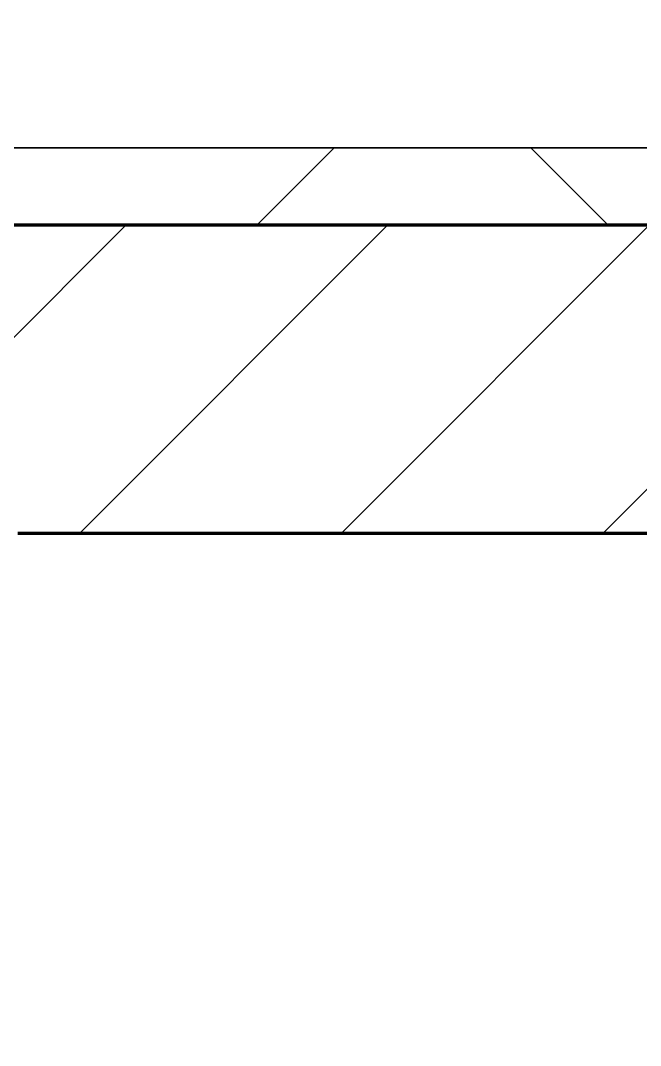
# Model space of a CAD drawing. Header units: millimetres. Extents: x -678720 to -601931, y -306 to 39239.
# Drawn here: x -672726 to -672323, y 3597 to 4262 of the extents above; entities that cross this region are included whole.
import ezdxf
from ezdxf.xclip import XClip

# ---------------------------------------------------------------- set-up
doc = ezdxf.new("R2010")
doc.units = ezdxf.units.MM
doc.header["$XCLIPFRAME"] = 0
for name, color, linetype, lineweight in [('A-GLAZ-CURT', 2, 'Continuous', 9), ('A-WALL', 5, 'Continuous', 35), ('A-WALL-FNSH', 2, 'Continuous', 35), ('A-WALL-PATT', 1, 'Continuous', 35)]:
    doc.layers.add(name, color=color, linetype=linetype, lineweight=lineweight)
doc.layers.add('A11_ALU.SOLID SHEET', color=2, linetype='Continuous')

# ---------------------------------------------------------------- blocks, each defined once
blk = doc.blocks.new('PPLS-PP19_Custom Tile Pattern - Custom Tile Pattern-V98-4234-01 ENLARGED MULTI-PURPOSE LEVEL - REFLECTED CEILING PLAN - SHEET 5')
at = {"layer": 'A-GLAZ-CURT'}
for p, q in [((-300, 0), (300, 0)), ((300, 0), (-300, 0)), ((195.99, 0), (213.31, 0)), ((213.31, 0), (195.99, 0)), ((230.06, 0), (300, 0)), ((-300, -50), (300, -50)), ((300, -50), (-300, -50))]:
    blk.add_line(p, q, dxfattribs=at)
for points, knots in [([(-115.82, 0), (-114.96, 0), (-110.41, 0), (-96.78, 0), (-71.33, 0), (-42.53, 0), (-12.78, 0), (4.23, 0), (9.64, 0), (10.14, 0), (10.18, 0)], [-5724.064692, -5724.064692, -5724.064692, -5724.064692, -5430.283136, -5103.229623, -4799.173296, -4065.652676, -3589.737505, -3285.047089, -3066.359526, -3044.715262, -3044.715262, -3044.715262, -3044.715262]), ([(-36.33, 0), (-36.43, 0), (-37.27, 0), (-45.02, 0), (-46.13, 0), (-60.59, 0), (-76.56, 0), (-87.18, 0), (-91.86, 0)], [-1855.773136, -1855.773136, -1855.773136, -1855.773136, -1810.870157, -1672.078046, -1405.135169, -1060.00838, -740.068933, -495.210677, -495.210677, -495.210677, -495.210677]), ([(9.32, 0), (9.08, 0), (7.65, 0), (2.57, 0), (-12.23, 0), (-25.64, 0), (-40, 0), (-56.24, 0), (-74.04, 0), (-85.45, 0), (-91.86, 0)], [-2922.926651, -2922.926651, -2922.926651, -2922.926651, -2882.788014, -2720.818881, -2518.50168, -2125.455881, -1792.521578, -1466.981642, -1208.454564, -869.740896, -869.740896, -869.740896, -869.740896]), ([(-36.62, 0), (-36.62, 0), (-40.35, 0), (-44.32, 0), (-58.97, 0), (-78.5, 0), (-89.16, 0), (-91.81, 0)], [-4069.478503, -4069.478503, -4069.478503, -4069.478503, -3858.647035, -3538.256648, -2842.901703, -2193.204658, -1970.99776, -1970.99776, -1970.99776, -1970.99776]), ([(-91.74, 0), (-90.56, 0), (-79.8, 0), (-63.44, 0), (-54.4, 0), (-48.53, 0), (-36.15, 0), (-29.59, 0), (-26.65, 0)], [-4608.27717, -4608.27717, -4608.27717, -4608.27717, -4542.524482, -4008.285538, -3689.699207, -3546.54457, -3315.260113, -3113.700791, -3113.700791, -3113.700791, -3113.700791]), ([(-26.75, 0), (-27.82, 0), (-36.18, 0), (-53.55, 0), (-73.06, 0), (-87.28, 0), (-90.81, 0)], [-8718.362214, -8718.362214, -8718.362214, -8718.362214, -8532.293389, -8073.216054, -7508.296369, -7323.424259, -7323.424259, -7323.424259, -7323.424259]), ([(-29.03, 0), (-33.97, 0), (-43.74, 0), (-56.37, 0), (-71.66, 0), (-77.83, 0), (-82.66, 0), (-83.28, 0), (-83.28, 0)], [-2680.714891, -2680.714891, -2680.714891, -2680.714891, -2413.671296, -2161.752162, -2006.592567, -1646.621388, -1424.436217, -1393.971743, -1393.971743, -1393.971743, -1393.971743]), ([(-83.28, 0), (-83.28, 0), (-82.91, 0), (-76.14, 0), (-62.97, 0), (-48.14, 0), (-36.49, 0), (-33.57, 0), (-29.94, 0), (-28.57, 0)], [-1393.4169, -1393.4169, -1393.4169, -1393.4169, -1353.722004, -1274.333717, -1073.56893, -651.549973, -296.515819, -83.513472, 0, 0, 0, 0]), ([(-66.39, 0), (-66.39, 0), (-63.63, 0), (-53.63, 0), (-34.42, 0), (-29.82, 0), (-29.19, 0)], [-2493.31794, -2493.31794, -2493.31794, -2493.31794, -2315.303971, -1809.437387, -963.711516, -666.19313, -666.19313, -666.19313, -666.19313]), ([(-25.95, 0), (-35, 0), (-51.32, 0), (-65.77, 0), (-66.37, 0), (-66.38, 0)], [-3480.373173, -3480.373173, -3480.373173, -3480.373173, -2981.410125, -2542.574734, -2498.224237, -2498.224237, -2498.224237, -2498.224237]), ([(-63.63, 0), (-61.49, 0), (-57.39, 0), (-54.49, 0), (-45.2, 0), (-40.79, 0), (-40.46, 0), (-40.44, 0)], [-2969.237017, -2969.237017, -2969.237017, -2969.237017, -2851.217951, -2734.127174, -2474.780881, -2410.990208, -2350.645972, -2350.645972, -2350.645972, -2350.645972]), ([(-58.83, 0), (-58.37, 0), (-57.29, 0), (-54.23, 0), (-46.33, 0), (-42.62, 0), (-41.76, 0)], [-4859.52896, -4859.52896, -4859.52896, -4859.52896, -4680.891996, -4469.85053, -4321.566175, -4270.495146, -4270.495146, -4270.495146, -4270.495146]), ([(-51.83, 0), (-51.83, 0), (-51.78, 0), (-47.4, 0), (-46.01, 0), (-40.22, 0), (-36.78, 0)], [-632.814994, -632.814994, -632.814994, -632.814994, -627.965721, -508.377888, -260.442412, 0, 0, 0, 0]), ([(76.63, 0), (74.8, 0), (67.65, 0), (53.52, 0), (37, 0), (24.07, 0), (12.82, 0), (-2.9, 0), (-20.62, 0), (-32.81, 0), (-44.85, 0), (-51.43, 0), (-51.79, 0)], [-3095.572228, -3095.572228, -3095.572228, -3095.572228, -2950.589685, -2634.532728, -2313.748533, -2106.613311, -1925.670641, -1617.263037, -1290.787923, -1039.307308, -819.71621, -644.910881, -644.910881, -644.910881, -644.910881]), ([(-41.76, 0), (-39.9, 0), (-37.72, 0), (-36.92, 0), (-36.77, 0)], [-4270.495146, -4270.495146, -4270.495146, -4270.495146, -4161.040818, -4106.245333, -4106.245333, -4106.245333, -4106.245333]), ([(-36.29, 0), (-36.29, 0), (-34.66, 0), (-28.88, 0), (-26.95, 0), (-26.54, 0)], [-9150.272121, -9150.272121, -9150.272121, -9150.272121, -9057.163041, -8919.836787, -8834.607043, -8834.607043, -8834.607043, -8834.607043]), ([(30.82, 0), (29.27, 0), (20.14, 0), (3.54, 0), (-16.58, 0), (-34.76, 0), (-36.04, 0)], [-10462.034656, -10462.034656, -10462.034656, -10462.034656, -10363.088938, -9884.23066, -9424.652049, -9182.880979, -9182.880979, -9182.880979, -9182.880979]), ([(-33.34, 0), (-33.34, 0), (-32.93, 0), (-31.16, 0), (-30.52, 0)], [-2415.024266, -2415.024266, -2415.024266, -2415.024266, -2357.633367, -2323.618664, -2323.618664, -2323.618664, -2323.618664]), ([(39.98, 0), (35.09, 0), (24, 0), (2.64, 0), (-17.84, 0), (-30.57, 0), (-31.82, 0), (-32, 0)], [-4061.553168, -4061.553168, -4061.553168, -4061.553168, -3766.694881, -3333.063701, -2994.501669, -2698.150104, -2614.070998, -2614.070998, -2614.070998, -2614.070998]), ([(-30.76, 0), (-30.73, 0), (-30.34, 0), (-28.46, 0), (-25.96, 0)], [-54176.191683, -54176.191683, -54176.191683, -54176.191683, -54157.274271, -53950.636597, -53950.636597, -53950.636597, -53950.636597]), ([(-25.95, 0), (-26.3, 0), (-28, 0), (-29.52, 0), (-30.21, 0)], [-54504.380887, -54504.380887, -54504.380887, -54504.380887, -54461.685999, -54290.791712, -54290.791712, -54290.791712, -54290.791712]), ([(8.33, 0), (8.19, 0), (7.18, 0), (0.32, 0), (-13.89, 0), (-24.92, 0), (-29.03, 0)], [-3574.286521, -3574.286521, -3574.286521, -3574.286521, -3526.962355, -3285.499107, -2903.012179, -2680.714891, -2680.714891, -2680.714891, -2680.714891]), ([(-28.98, 0), (-28.66, 0), (-27.39, 0), (-24.45, 0), (-22.56, 0)], [-166.548282, -166.548282, -166.548282, -166.548282, -102.06493, 0, 0, 0, 0]), ([(-28.57, 0), (-26.93, 0), (-20.29, 0), (-11.45, 0), (2.08, 0), (13.15, 0), (21.24, 0), (24.62, 0), (24.72, 0), (24.72, 0)], [-5361.429781, -5361.429781, -5361.429781, -5361.429781, -5261.36855, -5050.479954, -4785.90057, -4596.498881, -4445.288762, -4384.376941, -4376.041937, -4376.041937, -4376.041937, -4376.041937]), ([(-25.94, 0), (-22.56, 0), (-13.32, 0), (8.61, 0), (15.02, 0), (22.91, 0), (31, 0), (36.15, 0), (39.63, 0), (39.95, 0)], [-3097.399986, -3097.399986, -3097.399986, -3097.399986, -2864.387349, -2439.246196, -2084.094819, -1956.422387, -1818.904206, -1645.594513, -1627.74336, -1627.74336, -1627.74336, -1627.74336]), ([(-25.83, 0), (-23.41, 0), (-19.78, 0), (-15.75, 0), (-15.19, 0)], [-53946.991625, -53946.991625, -53946.991625, -53946.991625, -53749.15266, -53717.791567, -53717.791567, -53717.791567, -53717.791567]), ([(-13, 0), (-14.35, 0), (-17.42, 0), (-23.39, 0), (-25.57, 0)], [-55207.591944, -55207.591944, -55207.591944, -55207.591944, -54789.006179, -54519.99177, -54519.99177, -54519.99177, -54519.99177]), ([(-25.45, 0), (-24.06, 0), (-15.77, 0), (5.99, 0), (22.06, 0), (37.44, 0), (45.92, 0), (57.76, 0), (64.47, 0), (72.74, 0), (75.22, 0), (76.03, 0), (76.21, 0)], [-2226.80122, -2226.80122, -2226.80122, -2226.80122, -2142.497158, -1716.209403, -1206.526904, -1089.329421, -901.315459, -753.071572, -495.328968, -421.953223, -334.951786, -290.452333, -290.452333, -290.452333, -290.452333]), ([(-25.4, 0), (-24.28, 0), (-14.75, 0), (8.83, 0), (43.36, 0), (70.92, 0), (82.12, 0), (83.66, 0)], [-5933.180103, -5933.180103, -5933.180103, -5933.180103, -5862.463379, -5340.621928, -4573.028122, -4094.177415, -3869.465285, -3869.465285, -3869.465285, -3869.465285]), ([(31.18, 0), (25.97, 0), (11.99, 0), (-7.07, 0), (-20.51, 0), (-25.01, 0)], [-4496.803627, -4496.803627, -4496.803627, -4496.803627, -4222.080604, -3745.412743, -3497.513932, -3497.513932, -3497.513932, -3497.513932]), ([(-22.56, 0), (-20.27, 0), (-17.03, 0), (-11.36, 0), (-7.66, 0), (-6.6, 0), (-6.44, 0)], [-56468.192263, -56468.192263, -56468.192263, -56468.192263, -56344.022017, -56303.229861, -56166.290093, -56124.392176, -56124.392176, -56124.392176, -56124.392176]), ([(-15.19, 0), (-13.07, 0), (7.48, 0), (42.82, 0), (88.72, 0), (120.63, 0), (138.28, 0), (138.53, 0)], [-461.142613, -461.142613, -461.142613, -461.142613, -429.606584, -390.253598, -346.313304, -291.370682, -290.5735, -290.5735, -290.5735, -290.5735]), ([(-6.54, 0), (-6.73, 0), (-7.2, 0), (-7.6, 0), (-7.79, 0)], [-56009.792147, -56009.792147, -56009.792147, -56009.792147, -55949.290093, -55895.192118, -55895.192118, -55895.192118, -55895.192118]), ([(-2.63, 0), (-2.47, 0), (-1.22, 0), (4.92, 0), (15.97, 0), (22.54, 0), (24.49, 0)], [-226.825321, -226.825321, -226.825321, -226.825321, -220.269177, -206.416616, -198.214427, -187.717507, -187.717507, -187.717507, -187.717507]), ([(39.96, 0), (38.64, 0), (30.6, 0), (12, 0), (3.08, 0), (-1.67, 0), (-2.25, 0)], [-311.709094, -311.709094, -311.709094, -311.709094, -307.516438, -285.83788, -246.234814, -234.646884, -234.646884, -234.646884, -234.646884]), ([(24.69, 0), (24.54, 0), (20.99, 0), (15.48, 0), (10.8, 0), (9.63, 0)], [-4368.572414, -4368.572414, -4368.572414, -4368.572414, -4306.476363, -4080.000647, -3772.857994, -3772.857994, -3772.857994, -3772.857994]), ([(18.16, 0), (19.15, 0), (24.25, 0), (25.66, 0), (26.12, 0)], [-5700.113719, -5700.113719, -5700.113719, -5700.113719, -5554.232259, -5302.431367, -5302.431367, -5302.431367, -5302.431367]), ([(105.68, 0), (104.73, 0), (101.39, 0), (92.38, 0), (85.59, 0), (74.4, 0), (62.26, 0), (51.85, 0), (43.81, 0), (29.53, 0), (20.67, 0), (18.85, 0), (18.16, 0)], [-7805.49088, -7805.49088, -7805.49088, -7805.49088, -7723.759874, -7531.75727, -7135.649961, -6924.452779, -6738.82075, -6548.303034, -6314.283804, -6135.05769, -5972.647715, -5832.674503, -5832.674503, -5832.674503, -5832.674503]), ([(27.44, 0), (27.9, 0), (29.54, 0), (34.5, 0), (38.06, 0), (39.03, 0)], [-5037.309798, -5037.309798, -5037.309798, -5037.309798, -4887.603822, -4705.298446, -4639.627446, -4639.627446, -4639.627446, -4639.627446]), ([(27.89, 0), (29.09, 0), (32.03, 0), (37.06, 0), (39.27, 0)], [-147.777612, -147.777612, -147.777612, -147.777612, -135.792042, -127.807664, -127.807664, -127.807664, -127.807664]), ([(53.18, 0), (53.06, 0), (52.22, 0), (44.99, 0), (36.46, 0), (30.82, 0)], [-622.740158, -622.740158, -622.740158, -622.740158, -566.066452, -360.610861, 0, 0, 0, 0]), ([(136.44, 0), (121.66, 0), (86.93, 0), (51.16, 0), (31.18, 0)], [-106.750556, -106.750556, -106.750556, -106.750556, -59.610984, 0, 0, 0, 0]), ([(105.91, 0), (105.6, 0), (94.2, 0), (76.86, 0), (57.82, 0), (46.51, 0), (41.18, 0), (36.02, 0), (35.54, 0), (35.54, 0)], [-403.062856, -403.062856, -403.062856, -403.062856, -401.860199, -357.622665, -341.267687, -334.000314, -326.15566, -319.318397, -317.489778, -317.489778, -317.489778, -317.489778]), ([(36.29, 0), (37.77, 0), (48.82, 0), (64.79, 0), (86.92, 0), (101.1, 0), (105.92, 0)], [-314.598523, -314.598523, -314.598523, -314.598523, -305.899624, -287.17622, -249.500363, -226.887131, -226.887131, -226.887131, -226.887131]), ([(39.94, 0), (43.95, 0), (55.04, 0), (71.67, 0), (84.83, 0), (86.01, 0), (92.51, 0), (94.33, 0)], [-4619.40137, -4619.40137, -4619.40137, -4619.40137, -4353.683244, -3960.84581, -3759.045785, -3336.541051, -2783.776468, -2783.776468, -2783.776468, -2783.776468]), ([(39.96, 0), (42.35, 0), (51.25, 0), (71.92, 0), (93.05, 0), (104.15, 0), (105.27, 0)], [-126.976561, -126.976561, -126.976561, -126.976561, -118.513713, -97.899267, -63.759246, -59.909843, -59.909843, -59.909843, -59.909843]), ([(70.61, 0), (66.16, 0), (55.8, 0), (45.12, 0), (40.75, 0), (40.22, 0)], [-4647.237329, -4647.237329, -4647.237329, -4647.237329, -4326.416877, -4098.545751, -4066.332663, -4066.332663, -4066.332663, -4066.332663]), ([(40.43, 0), (43.69, 0), (51.58, 0), (58.74, 0), (61.34, 0), (61.45, 0)], [-1619.124411, -1619.124411, -1619.124411, -1619.124411, -1443.202566, -1228.752106, -1120.932285, -1120.932285, -1120.932285, -1120.932285]), ([(103.09, 0), (101.08, 0), (86.31, 0), (65.15, 0), (46.53, 0), (41.05, 0)], [-375.435014, -375.435014, -375.435014, -375.435014, -369.147452, -330.153101, -312.862512, -312.862512, -312.862512, -312.862512]), ([(61.47, 0), (61.47, 0), (61.21, 0), (54.61, 0), (53.71, 0), (53.56, 0)], [-1113.311073, -1113.311073, -1113.311073, -1113.311073, -1096.402191, -891.204116, -747.28819, -747.28819, -747.28819, -747.28819]), ([(76.22, 0), (75.58, 0), (73.64, 0), (71.05, 0), (70.61, 0)], [-193.634889, -193.634889, -193.634889, -193.634889, -31.537676, 0, 0, 0, 0]), ([(94.4, 0), (94.4, 0), (94.64, 0), (99.11, 0), (108.97, 0), (120.79, 0), (139.94, 0), (163.31, 0), (185.23, 0), (193.62, 0), (194.69, 0), (194.79, 0)], [-2348.345796, -2348.345796, -2348.345796, -2348.345796, -2310.419338, -2233.599744, -2052.234781, -1843.028543, -1530.39897, -1095.004608, -529.74427, -295.064701, -265.121568, -265.121568, -265.121568, -265.121568]), ([(157.9, 0), (156.77, 0), (151.67, 0), (143.29, 0), (134.04, 0), (126.24, 0), (118.6, 0), (114.23, 0), (111.98, 0), (106.03, 0), (105.46, 0), (105.36, 0)], [-10292.955006, -10292.955006, -10292.955006, -10292.955006, -10098.273015, -9847.788484, -9677.714971, -9567.007022, -9453.21225, -9220.200448, -9012.77275, -8966.157302, -8946.389067, -8946.389067, -8946.389067, -8946.389067]), ([(105.59, 0), (106.21, 0), (111.12, 0), (112.65, 0), (113.59, 0)], [-8898.4973, -8898.4973, -8898.4973, -8898.4973, -8814.835624, -8577.462505, -8577.462505, -8577.462505, -8577.462505]), ([(105.9, 0), (111.74, 0), (118.38, 0), (128.63, 0), (128.95, 0)], [-59.179878, -59.179878, -59.179878, -59.179878, -39.050993, -35.895543, -35.895543, -35.895543, -35.895543]), ([(114.39, 0), (114.2, 0), (112.52, 0), (109.3, 0), (105.92, 0)], [-8148.58938, -8148.58938, -8148.58938, -8148.58938, -8105.191388, -7812.363333, -7812.363333, -7812.363333, -7812.363333]), ([(168.37, 0), (167.68, 0), (162.47, 0), (147.16, 0), (119.85, 0), (105.98, 0)], [-543.375029, -543.375029, -543.375029, -543.375029, -530.793311, -458.593899, -403.157171, -403.157171, -403.157171, -403.157171]), ([(106.46, 0), (113.07, 0), (126.38, 0), (132.42, 0), (134.6, 0)], [-226.039875, -226.039875, -226.039875, -226.039875, -194.761443, -152.241002, -152.241002, -152.241002, -152.241002]), ([(129.02, 0), (129.02, 0), (124.41, 0), (122.35, 0), (115.9, 0), (110.41, 0), (106.86, 0)], [-35.386604, -35.386604, -35.386604, -35.386604, -31.430235, -22.807238, -15.488593, -3.99399, -3.99399, -3.99399, -3.99399]), ([(128.58, 0), (128.8, 0), (130.16, 0), (139.26, 0), (152.67, 0), (161.24, 0), (162.19, 0), (162.75, 0)], [-633.326174, -633.326174, -633.326174, -633.326174, -627.736123, -618.981161, -602.094757, -592.980799, -581.414464, -581.414464, -581.414464, -581.414464]), ([(137.1, 0), (136, 0), (133.64, 0), (129.87, 0), (129.11, 0)], [-670.405967, -670.405967, -670.405967, -670.405967, -651.020627, -640.742133, -640.742133, -640.742133, -640.742133]), ([(193.8, 0), (193.33, 0), (190.11, 0), (183.13, 0), (171, 0), (161.95, 0), (161.28, 0), (158.35, 0), (157.85, 0), (157.77, 0)], [-11665.349007, -11665.349007, -11665.349007, -11665.349007, -11565.880756, -11105.624034, -10839.086983, -10768.332124, -10666.779182, -10580.760289, -10550.278881, -10550.278881, -10550.278881, -10550.278881]), ([(171.15, 0), (170.41, 0), (165.81, 0), (159.34, 0), (158.33, 0), (158.3, 0)], [-146.481389, -146.481389, -146.481389, -146.481389, -143.776725, -129.632772, -123.352749, -123.352749, -123.352749, -123.352749]), ([(159.07, 0), (159.13, 0), (160.84, 0), (164.63, 0), (169.64, 0), (171.78, 0)], [-115.643202, -115.643202, -115.643202, -115.643202, -114.681583, -87.660824, -72.011671, -72.011671, -72.011671, -72.011671]), ([(162.75, 0), (165.4, 0), (168.72, 0), (170.66, 0), (170.7, 0)], [-111.264224, -111.264224, -111.264224, -111.264224, -56.742688, -55.632112, -55.632112, -55.632112, -55.632112]), ([(247.1, 0), (246.76, 0), (245.04, 0), (238.34, 0), (226.56, 0), (221.1, 0), (200.27, 0), (182.99, 0), (174.27, 0), (169.67, 0), (168.99, 0)], [-9649.085549, -9649.085549, -9649.085549, -9649.085549, -9581.591397, -9406.094246, -9221.510254, -9016.44624, -8717.832359, -8253.978395, -8152.463617, -8069.855175, -8069.855175, -8069.855175, -8069.855175]), ([(215.22, 0), (214.62, 0), (210.55, 0), (203.98, 0), (187.54, 0), (175.3, 0), (169.49, 0)], [-203.825446, -203.825446, -203.825446, -203.825446, -198.527383, -184.406837, -162.427601, -142.916156, -142.916156, -142.916156, -142.916156]), ([(171.76, 0), (176.76, 0), (193.27, 0), (201.73, 0), (208.81, 0), (213.9, 0), (241.96, 0), (266.73, 0), (281.71, 0), (291.71, 0), (296.52, 0), (297.86, 0), (298.09, 0)], [-7968.737232, -7968.737232, -7968.737232, -7968.737232, -7784.112253, -7606.717214, -7289.299508, -7042.621073, -6582.165592, -6068.460911, -5766.029927, -5566.724884, -5280.360606, -5199.253518, -5199.253518, -5199.253518, -5199.253518]), ([(300, 0), (286.53, 0), (254.22, 0), (208.29, 0), (182.89, 0), (171.83, 0)], [-285.253232, -285.253232, -285.253232, -285.253232, -244.693688, -187.987675, -147.314024, -147.314024, -147.314024, -147.314024]), ([(172.07, 0), (177.66, 0), (187.87, 0), (201.08, 0), (207.47, 0), (213.96, 0), (215.11, 0)], [-255.364076, -255.364076, -255.364076, -255.364076, -237.955587, -223.92608, -215.862851, -208.75215, -208.75215, -208.75215, -208.75215]), ([(172.88, 0), (173.46, 0), (177.57, 0), (185.98, 0), (208.82, 0), (219.42, 0), (230.06, 0)], [-69.385921, -69.385921, -69.385921, -69.385921, -65.295536, -41.623857, -24.459831, 0, 0, 0, 0]), ([(300, 0), (288.22, 0), (262, 0), (230.43, 0), (219.94, 0), (219.02, 0)], [-12528.858583, -12528.858583, -12528.858583, -12528.858583, -11905.454923, -11162.864862, -10856.732305, -10856.732305, -10856.732305, -10856.732305]), ([(219.9, 0), (220.86, 0), (227.84, 0), (242.06, 0), (246.54, 0), (246.96, 0)], [-10670.940496, -10670.940496, -10670.940496, -10670.940496, -10511.382485, -9925.173265, -9834.877357, -9834.877357, -9834.877357, -9834.877357]), ([(284.76, 0), (284.76, 0), (285.09, 0), (287.47, 0), (293.59, 0), (297.76, 0), (300, 0)], [-4110.630118, -4110.630118, -4110.630118, -4110.630118, -4053.389046, -3959.664717, -3862.421465, -3746.95702, -3746.95702, -3746.95702, -3746.95702]), ([(297.38, 0), (295.84, 0), (291.62, 0), (285.38, 0), (284.87, 0)], [-4803.172655, -4803.172655, -4803.172655, -4803.172655, -4358.271401, -4143.037883, -4143.037883, -4143.037883, -4143.037883])]:
    blk.add_open_spline(points, degree=3, knots=knots, dxfattribs=at)
for points in [[(-39.84, 0), (-39.08, 0), (-38.11, 0), (-37.36, 0)], [(-36.78, 0), (-33.52, 0), (-29.84, 0), (-25.95, 0)], [(-30.52, 0), (-28.87, 0), (-27.37, 0), (-25.91, 0)], [(24.49, 0), (25.23, 0), (25.72, 0), (26.04, 0)], [(80.35, 0), (79.57, 0), (78.27, 0), (76.63, 0)], [(84.06, 0), (83.48, 0), (82.41, 0), (81.72, 0)], [(105.92, 0), (104.98, 0), (104.04, 0), (103.09, 0)], [(168.74, 0), (168.74, 0), (169.81, 0), (171.51, 0)], [(195.11, 0), (194.91, 0), (194.44, 0), (193.8, 0)]]:
    blk.add_open_spline(points, degree=3, dxfattribs=at)
blk = doc.blocks.new('PPLS-PP19_Custom Tile Pattern - Custom Tile Pattern-V99-4234-01 ENLARGED MULTI-PURPOSE LEVEL - REFLECTED CEILING PLAN - SHEET 5')
at = {"layer": 'A-GLAZ-CURT'}
for p, q in [((-300, 0), (300, 0)), ((300, 0), (-300, 0)), ((-293.07, 0), (-275.75, 0)), ((-275.75, 0), (-293.07, 0)), ((-300, -50), (300, -50)), ((300, -50), (-300, -50))]:
    blk.add_line(p, q, dxfattribs=at)
at = {"layer": 'A-GLAZ-CURT', "flags": 128}
for points in [[(-300, 0), (-291.56, 0), (-283.3, 0), (-275.2, 0), (-267.26, 0), (-259.45, 0), (-251.77, 0), (-244.2, 0), (-236.74, 0), (-229.36, 0), (-222.06, 0), (-214.83, 0), (-207.71, 0), (-200.76, 0), (-194.02, 0), (-187.54, 0), (-181.38, 0), (-175.58, 0), (-170.25, 0), (-165.64, 0)], [(-164.95, 0), (-169.65, 0), (-174.47, 0), (-179.49, 0), (-184.81, 0), (-190.44, 0), (-196.37, 0), (-202.58, 0), (-209.04, 0), (-215.73, 0), (-222.63, 0), (-229.72, 0), (-236.97, 0), (-244.39, 0), (-251.96, 0), (-259.67, 0), (-267.51, 0), (-275.48, 0), (-283.55, 0), (-291.73, 0), (-300, 0)]]:
    blk.add_lwpolyline(points, dxfattribs=at)
at = {"layer": 'A-GLAZ-CURT'}
for points, knots in [([(-300, 0), (-284.65, 0), (-236.57, 0), (-174.61, 0), (-129.95, 0), (-110.8, 0), (-99.5, 0), (-91.46, 0)], [-5323.127839, -5323.127839, -5323.127839, -5323.127839, -4502.809032, -2700.551212, -1002.059161, -460.363443, 0, 0, 0, 0]), ([(-164.49, 0), (-179.81, 0), (-215.86, 0), (-262.56, 0), (-294.48, 0), (-300, 0)], [-16323.185384, -16323.185384, -16323.185384, -16323.185384, -15131.813646, -13729.592194, -13439.944408, -13439.944408, -13439.944408, -13439.944408]), ([(-137.88, 0), (-140.56, 0), (-147.66, 0), (-147.69, 0), (-158.72, 0), (-174.02, 0), (-185.59, 0), (-209.77, 0), (-232.01, 0), (-255.22, 0), (-262.59, 0), (-264.9, 0), (-265.4, 0)], [-3187.727384, -3187.727384, -3187.727384, -3187.727384, -2919.378265, -2477.344047, -2237.412286, -2029.680487, -1755.085331, -1400.429864, -858.079193, -543.655514, -208.940337, 0, 0, 0, 0]), ([(-258.6, 0), (-257.91, 0), (-254.26, 0), (-241.25, 0), (-225.99, 0), (-213.1, 0), (-200.2, 0), (-185.8, 0), (-174, 0), (-165.16, 0), (-164.49, 0)], [-5722.54675, -5722.54675, -5722.54675, -5722.54675, -5657.471696, -5413.335975, -5017.494783, -4832.723979, -4666.091899, -4349.945572, -4000.813434, -3972.231071, -3972.231071, -3972.231071, -3972.231071])]:
    blk.add_open_spline(points, degree=3, knots=knots, dxfattribs=at)
blk = doc.blocks.new('*U321')
at = {"layer": 'A-GLAZ-CURT'}
for name, p in [('PPLS-PP19_Custom Tile Pattern - Custom Tile Pattern-V98-4234-01 ENLARGED MULTI-PURPOSE LEVEL - REFLECTED CEILING PLAN - SHEET 5', (-39665, -5100)), ('PPLS-PP19_Custom Tile Pattern - Custom Tile Pattern-V99-4234-01 ENLARGED MULTI-PURPOSE LEVEL - REFLECTED CEILING PLAN - SHEET 5', (-39065, -5100))]:
    blk.add_blockref(name, p, dxfattribs=at)
blk = doc.blocks.new('*U743')
blk.add_lwpolyline([(21173.36, -580), (28210, -580), (28210, -6849.96), (45954.15, -6849.96), (45954.15, 600), (82995.06, 600), (83086.47, 650), (90052, 650), (90392, 990), (103159.16, 990), (103159.16, 4990), (21173.36, 4990), (21173.36, 3485.45), (21203.36, 3485.45), (21203.36, 925.54), (21173.36, 925.54), (21173.36, -580)])

msp = doc.modelspace()

# ---------------------------------------------------------------- block references
at = {"layer": 'A11_ALU.SOLID SHEET'}
ref = msp.add_blockref('*U743', (-744682.37, 3579.02), dxfattribs=at)
XClip(ref).set_block_clipping_path([(69798.6834257276, -3885.5002684942), (120965.0023936313, 33679.9972602262)])

# ---------------------------------------------------------------- next in the draw order: hatches: boundary and pattern name
at = {"layer": 'A-WALL-PATT', "lineweight": 9}
h = msp.add_hatch(dxfattribs=at)
h.set_pattern_fill('FP_3', color=256, style=0, pattern_type=2)
h.set_pattern_definition([(45, (0, 0), (-212.13203, 212.13203), []), (135, (0, 0), (-212.13203, -212.13203), [])])
h.paths.add_polyline_path([(-661708.03, 4129.02), (-661758.03, 4179.02), (-674883.69, 4179.02), (-674883.69, 4129.02), (-662226.93, 4129.02)])
h = msp.add_hatch(dxfattribs=at)
h.set_pattern_fill('FP_2', color=256, style=0, pattern_type=2)
h.set_pattern_definition([(45, (0, 0), (-84.852814, 84.852814), [])])
h.paths.add_polyline_path([(-662226.93, 3929.02), (-661508.03, 3929.02), (-661708.03, 4129.02), (-674883.69, 4129.02), (-674883.69, 3929.02), (-663281.66, 3929.02)])

# ---------------------------------------------------------------- next in the draw order: linework, layer by layer
at = {"layer": 'A-WALL', "color": 7, "lineweight": 70}
for p, q in [((-674883.69, 4129.02), (-661708.03, 4129.02)), ((-661790.87, 3929.02), (-672727.37, 3929.02))]:
    msp.add_line(p, q, dxfattribs=at)
at = {"layer": 'A-WALL-FNSH', "color": 250}
for p, q in [((-674883.69, 4179.02), (-661758.03, 4179.02)), ((-661708.03, 4129.02), (-674883.69, 4129.02))]:
    msp.add_line(p, q, dxfattribs=at)

# ---------------------------------------------------------------- next in the draw order: block references
msp.add_blockref('*U321', (-633017.37, 9279.02))

doc.saveas('drawing.dxf')
